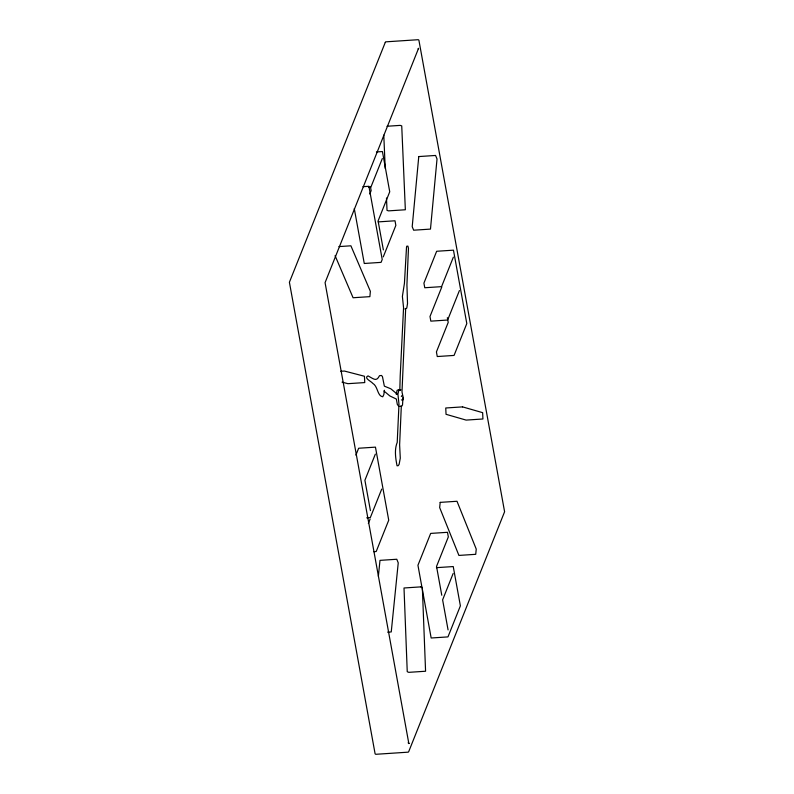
<?xml version="1.0" encoding="UTF-8"?>
<svg xmlns="http://www.w3.org/2000/svg" width="794" height="794" viewBox="0 0 794 794"><rect width="100%" height="100%" fill="white"/><g stroke="black" fill="none" stroke-linecap="round" stroke-linejoin="round"><path stroke-width="1.19" d="M405.655 308.836L401.992 391.928L402.737 395.472M384.395 390.251L383.83 394.608L382.758 396.782C377.229 396.057 377.994 386.291 372.783 383.373C371.294 381.368 363.334 377.984 368.019 375.88C374.212 379.284 376.406 381.845 379.522 375.681L381.527 375.463L382.46 376.664L384.356 386.152L390.827 388.792L397.377 394.281M396.256 394.35L397.139 390.241L398.737 389.785L399.62 390.43M378.361 576.394L379.989 560.365L396.792 559.254L398.241 562.877L391.243 631.935L387.641 632.173M382.321 158.532L370.887 187.146L368.485 187.305M369.806 193.974L371.145 190.62L370.5 187.037M383.264 256.889L395.849 225.407L395.005 220.782L378.202 221.893M355.901 455.101L358.65 448.243L375.453 447.141L388.732 520.189L376.207 551.512L373.805 551.671M453.364 257.147L441.573 286.644L424.76 287.746L423.917 283.13L436.65 251.271L453.463 250.17L466.803 323.575L454.069 355.424L437.266 356.536L436.422 351.911L448.213 322.414L447.35 317.679M441.782 287.021L429.991 316.518L430.834 321.143L447.637 320.032L459.428 290.535M375.354 454.108L364.903 480.271L370.421 510.621M381.716 489.094L370.322 517.599L366.719 517.837M368.356 523.474L370.143 519.018M453.136 573.536L442.615 599.867L448.074 629.92M401.387 399.888C404.99 401.933 402.886 392.623 401.327 396.474M418.11 48.841L418.577 48.285L325.074 282.654L408.841 743.571M387.006 126.256L400.216 125.383L401.734 125.899L405.347 209.765L388.544 210.867L387.025 210.36L386.489 198.024M376.425 151.952L382.42 151.555L389.735 191.781L378.093 220.911L383.363 249.921M362.918 186.689L368.912 186.292L382.222 259.499L381.07 262.367L364.267 263.479L354.283 208.574M338.889 246.597L350.898 245.803L370.361 291.309L369.885 296.648L353.082 297.75L335.078 255.658M404.841 308.995L406.786 308.092L407.521 303.556L406.925 284.778L408.463 248.294L407.888 246.12L406.766 246.2L406.518 247.152L404.434 283.319L402.389 296.42L403.56 307.735L400.216 375.85L399.819 389.933L400.94 389.864L398.826 390.132L397.933 394.241L398.985 404.255L397.218 442.357C394.261 449.722 395.561 458.188 397.05 465.78L398.171 465.711L399.114 464.391L400.285 458.178L399.62 444.848L401.317 406.2L400.196 406.27M340.795 371.284L344.388 371.046L364.446 376.247L364.754 382.579L347.941 383.681L342.045 382.152M400.513 406.389L401.635 406.31L402.518 405.009L402.965 397.615M436.432 567.66L453.235 566.559L460.381 605.852L447.975 636.897L431.162 637.999L417.942 565.259L430.676 533.409L447.488 532.308L448.322 536.933L436.531 566.43L441.772 595.242M398.836 406.498L397.308 404.364L396.355 399.054L389.844 395.938L383.998 391.045M408.384 743.025L409.039 743.502L408.185 742.767M383.78 135.119L385.219 168.427M418.766 156.567L412.205 226.697L413.664 230.2L430.477 229.099L437.028 158.959L435.569 155.455L418.766 156.567M440.194 502.374L439.668 507.594L458.912 555.423L475.725 554.311L476.241 549.101L456.997 501.272L440.194 502.374M385.279 42.39L289.403 282.247L375.105 753.824L375.761 754.3L408.255 752.156L408.721 751.61L504.597 511.753L418.895 40.176L418.24 39.7L385.745 41.844L385.279 42.39M462.565 406.885L445.752 407.987L446.039 414.309L466.128 420.095L482.931 418.984L482.643 412.662L462.565 406.885M420.82 586.875L404.007 587.987L407.243 671.704L408.761 672.339L425.574 671.238L422.339 587.51L420.82 586.875"/></g></svg>
